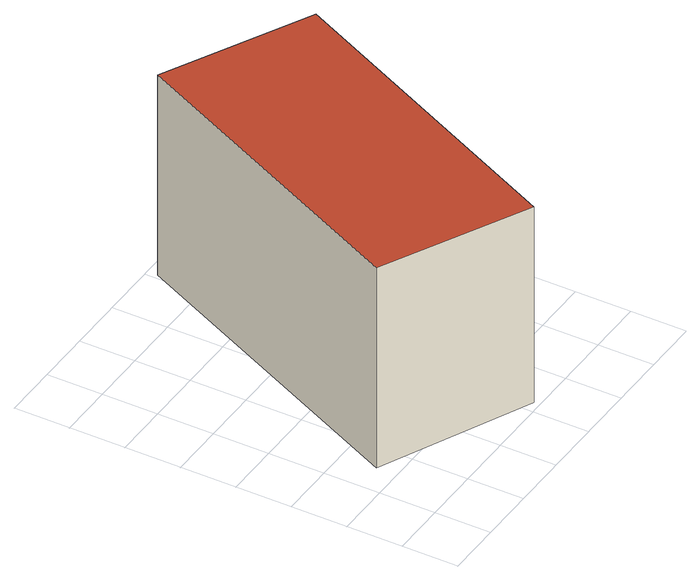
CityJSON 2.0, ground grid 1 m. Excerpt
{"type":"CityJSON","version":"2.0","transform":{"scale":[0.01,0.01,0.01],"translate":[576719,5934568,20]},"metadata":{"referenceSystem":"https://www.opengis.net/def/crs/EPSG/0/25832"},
"CityObjects":{
"building1":{"type":"Building","attributes":{"Grundfläche 2D":"17.898104","Grundhöhe NN":"20.664"},"geometry":[{"type":"Solid","lod":"3","boundaries":[[[[0,1,2,3]],[[4,5,3,2]],[[5,6,0,3]],[[6,7,1,0]],[[7,4,2,1]],[[7,6,5,4]]]],"semantics":{"surfaces":[{"type":"RoofSurface"},{"type":"WallSurface"},{"type":"GroundSurface"}],"values":[[0,1,1,1,1,2]]}}]}
},
"vertices":[
[323,12,447],[579,555,447],[309,682,456],[54,138,456],[309,682,66],[54,138,66],[323,12,66],[579,555,66]
]}
